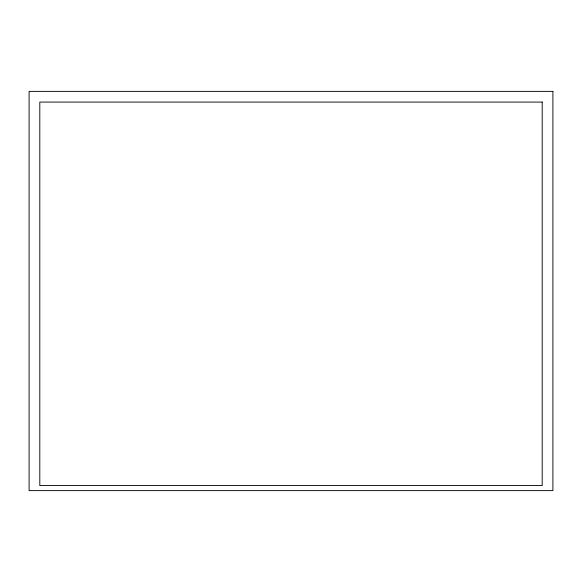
<?xml version="1.0" encoding="UTF-8"?>
<svg xmlns="http://www.w3.org/2000/svg" width="582" height="582" viewBox="0 0 582 582"><rect width="100%" height="100%" fill="white"/><g stroke="black" fill="none" stroke-linecap="round" stroke-linejoin="round"><path stroke-width="0.87" d="M552.9 91.381L29.1 91.381L29.1 490.619L552.9 490.619L552.9 91.381M542.198 102.076L39.802 102.076L39.802 485.555L542.198 485.555L542.198 102.076"/></g></svg>
